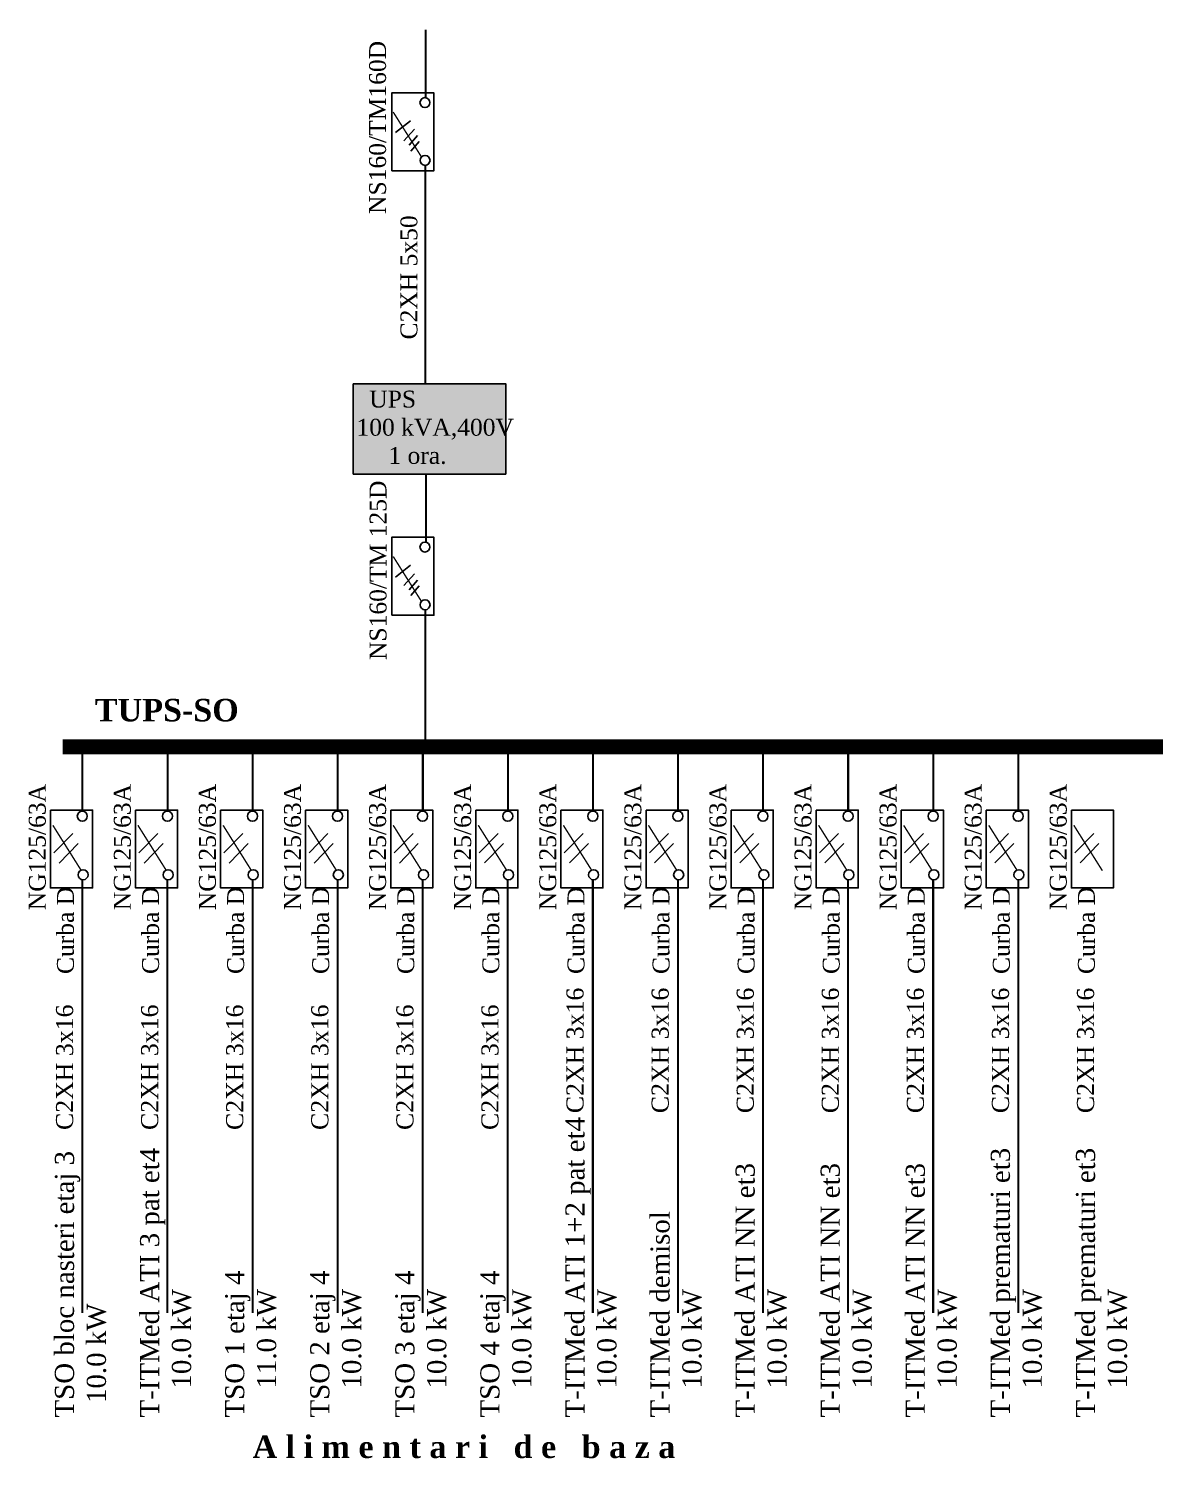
# Model space of a CAD drawing. Extents: x -12085 to 47, y -14993 to 123352.
# Drawn here: x -12085.25 to -12070.06, y -14992.9 to -14973.86 of the extents above; entities that cross this region are included whole.
import ezdxf

# ---------------------------------------------------------------- set-up
doc = ezdxf.new("R2010")
doc.units = 0
doc.header["$MEASUREMENT"] = 0
doc.linetypes.add('DASHED', pattern=[0.211667, 0.141111, -0.070556])
doc.linetypes.add('DOUBLE_DASHED', pattern=[1.093611, 0.529167, -0.211667, 0.141111, -0.211667])
doc.layers.add('Circuite', color=7, linetype='CONTINUOUS', lineweight=25)
doc.layers.add('circuite iluminat normal', color=7, linetype='CONTINUOUS')
doc.layers.add('ELECTRICAL', color=7, linetype='CONTINUOUS')

msp = doc.modelspace()

# ---------------------------------------------------------------- hatches: boundary and pattern name
at = {"layer": 'Circuite', "linetype": 'DASHED', "ltscale": 5, "true_color": 0xffe79e}
msp.add_hatch(color=41, dxfattribs=at).paths.add_polyline_path([(-12078.903, -14979.793), (-12078.903, -14978.591), (-12080.933, -14978.591), (-12080.933, -14979.793)])

# ---------------------------------------------------------------- linework, layer by layer
at = {"layer": 'Circuite', "linetype": 'Continuous', "ltscale": 5, "const_width": 0.2, "flags": 128}
msp.add_lwpolyline([(-12084.801, -14983.422), (-12070.16, -14983.422)], dxfattribs=at)
at = {"layer": 'circuite iluminat normal'}
for p, q in [((-12084.665, -14984.577), (-12084.917, -14984.836)), ((-12083.533, -14984.577), (-12083.785, -14984.836)), ((-12082.401, -14984.577), (-12082.653, -14984.836)), ((-12081.269, -14984.577), (-12081.521, -14984.836)), ((-12080.137, -14984.577), (-12080.389, -14984.836)), ((-12079.005, -14984.577), (-12079.257, -14984.836)), ((-12077.873, -14984.577), (-12078.125, -14984.836)), ((-12076.74, -14984.577), (-12076.993, -14984.836)), ((-12075.608, -14984.577), (-12075.861, -14984.836)), ((-12074.476, -14984.577), (-12074.728, -14984.836)), ((-12073.344, -14984.577), (-12073.596, -14984.836)), ((-12072.212, -14984.577), (-12072.464, -14984.836)), ((-12071.08, -14984.577), (-12071.332, -14984.836)), ((-12084.595, -14984.71), (-12084.847, -14984.97)), ((-12083.463, -14984.71), (-12083.715, -14984.97)), ((-12082.331, -14984.71), (-12082.583, -14984.97)), ((-12081.199, -14984.71), (-12081.451, -14984.97)), ((-12080.067, -14984.71), (-12080.319, -14984.97)), ((-12078.935, -14984.71), (-12079.187, -14984.969)), ((-12077.803, -14984.71), (-12078.055, -14984.969)), ((-12076.67, -14984.71), (-12076.923, -14984.969)), ((-12075.538, -14984.71), (-12075.79, -14984.969)), ((-12074.406, -14984.71), (-12074.658, -14984.969)), ((-12073.274, -14984.71), (-12073.526, -14984.969)), ((-12072.142, -14984.71), (-12072.394, -14984.969)), ((-12071.01, -14984.71), (-12071.262, -14984.969))]:
    msp.add_line(p, q, dxfattribs=at)
at = {"layer": 'ELECTRICAL', "linetype": 'Continuous'}
for p, q in [((-12080.173, -14975.09), (-12080.372, -14975.246)), ((-12080.119, -14975.203), (-12080.261, -14975.359)), ((-12080.076, -14975.288), (-12080.19, -14975.416)), ((-12080.054, -14975.365), (-12080.167, -14975.493)), ((-12080.173, -14981.006), (-12080.372, -14981.163)), ((-12080.119, -14981.119), (-12080.261, -14981.276)), ((-12080.076, -14981.205), (-12080.19, -14981.333)), ((-12080.054, -14981.281), (-12080.167, -14981.409))]:
    msp.add_line(p, q, dxfattribs=at)
at = {"layer": 'ELECTRICAL', "linetype": 'Continuous', "flags": 128}
for points, const_width in [([(-12079.97, -14973.876), (-12079.97, -14974.781)], 0.027), ([(-12079.97, -14973.876), (-12079.97, -14974.781)], 0.027), ([(-12080.025, -14975.571), (-12080.401, -14974.974)], 0.018), ([(-12080.025, -14975.571), (-12080.401, -14974.974)], 0.018), ([(-12079.972, -14975.682), (-12079.972, -14978.591)], 0.027), ([(-12079.965, -14979.793), (-12079.965, -14980.698)], 0.027), ([(-12079.965, -14979.793), (-12079.965, -14980.698)], 0.027), ([(-12080.025, -14981.488), (-12080.401, -14980.89)], 0.018), ([(-12080.025, -14981.488), (-12080.401, -14980.89)], 0.018), ([(-12079.972, -14981.599), (-12079.972, -14983.422)], 0.027), ([(-12084.536, -14983.425), (-12084.536, -14984.28)], 0.0273), ([(-12084.536, -14983.425), (-12084.536, -14984.28)], 0.0273), ([(-12084.536, -14983.425), (-12084.536, -14984.28)], 0.0273), ([(-12083.404, -14983.425), (-12083.404, -14984.28)], 0.0273), ([(-12083.404, -14983.425), (-12083.404, -14984.28)], 0.0273), ([(-12083.404, -14983.425), (-12083.404, -14984.28)], 0.0273), ([(-12082.271, -14983.425), (-12082.271, -14984.28)], 0.0273), ([(-12082.271, -14983.425), (-12082.271, -14984.28)], 0.0273), ([(-12082.271, -14983.425), (-12082.271, -14984.28)], 0.0273), ([(-12081.139, -14983.424), (-12081.139, -14984.28)], 0.0273), ([(-12081.139, -14983.424), (-12081.139, -14984.28)], 0.0273), ([(-12081.139, -14983.424), (-12081.139, -14984.28)], 0.0273), ([(-12080.007, -14983.424), (-12080.007, -14984.28)], 0.0273), ([(-12080.007, -14983.424), (-12080.007, -14984.28)], 0.0273), ([(-12080.007, -14983.424), (-12080.007, -14984.28)], 0.0273), ([(-12078.875, -14983.424), (-12078.875, -14984.28)], 0.0273), ([(-12078.875, -14983.424), (-12078.875, -14984.28)], 0.0273), ([(-12078.875, -14983.424), (-12078.875, -14984.28)], 0.0273), ([(-12077.743, -14983.424), (-12077.743, -14984.28)], 0.0273), ([(-12077.743, -14983.424), (-12077.743, -14984.28)], 0.0273), ([(-12077.743, -14983.424), (-12077.743, -14984.28)], 0.0273), ([(-12076.611, -14983.424), (-12076.611, -14984.28)], 0.0273), ([(-12076.611, -14983.424), (-12076.611, -14984.28)], 0.0273), ([(-12076.611, -14983.424), (-12076.611, -14984.28)], 0.0273), ([(-12075.479, -14983.424), (-12075.479, -14984.28)], 0.0273), ([(-12075.479, -14983.424), (-12075.479, -14984.28)], 0.0273), ([(-12075.479, -14983.424), (-12075.479, -14984.28)], 0.0273), ([(-12074.347, -14983.424), (-12074.347, -14984.28)], 0.0273), ([(-12074.347, -14983.424), (-12074.347, -14984.28)], 0.0273), ([(-12074.347, -14983.424), (-12074.347, -14984.28)], 0.0273), ([(-12073.215, -14983.424), (-12073.215, -14984.28)], 0.0273), ([(-12073.215, -14983.424), (-12073.215, -14984.28)], 0.0273), ([(-12073.215, -14983.424), (-12073.215, -14984.28)], 0.0273), ([(-12072.083, -14983.424), (-12072.083, -14984.28)], 0.0273), ([(-12072.083, -14983.424), (-12072.083, -14984.28)], 0.0273), ([(-12072.083, -14983.424), (-12072.083, -14984.28)], 0.0273), ([(-12084.55, -14985.073), (-12084.93, -14984.468)], 0.0182), ([(-12084.55, -14985.073), (-12084.93, -14984.468)], 0.0182), ([(-12083.418, -14985.073), (-12083.798, -14984.468)], 0.0182), ([(-12083.418, -14985.073), (-12083.798, -14984.468)], 0.0182), ([(-12082.286, -14985.073), (-12082.665, -14984.468)], 0.0182), ([(-12082.286, -14985.073), (-12082.665, -14984.468)], 0.0182), ([(-12081.154, -14985.073), (-12081.533, -14984.468)], 0.0182), ([(-12081.154, -14985.073), (-12081.533, -14984.468)], 0.0182), ([(-12080.021, -14985.073), (-12080.401, -14984.468)], 0.0182), ([(-12080.021, -14985.073), (-12080.401, -14984.468)], 0.0182), ([(-12078.889, -14985.072), (-12079.269, -14984.468)], 0.0182), ([(-12078.889, -14985.072), (-12079.269, -14984.468)], 0.0182), ([(-12077.757, -14985.072), (-12078.137, -14984.468)], 0.0182), ([(-12077.757, -14985.072), (-12078.137, -14984.468)], 0.0182), ([(-12076.625, -14985.072), (-12077.005, -14984.468)], 0.0182), ([(-12076.625, -14985.072), (-12077.005, -14984.468)], 0.0182), ([(-12075.493, -14985.072), (-12075.873, -14984.468)], 0.0182), ([(-12075.493, -14985.072), (-12075.873, -14984.468)], 0.0182), ([(-12074.361, -14985.072), (-12074.741, -14984.468)], 0.0182), ([(-12074.361, -14985.072), (-12074.741, -14984.468)], 0.0182), ([(-12073.229, -14985.072), (-12073.609, -14984.468)], 0.0182), ([(-12073.229, -14985.072), (-12073.609, -14984.468)], 0.0182), ([(-12072.097, -14985.072), (-12072.477, -14984.468)], 0.0182), ([(-12072.097, -14985.072), (-12072.477, -14984.468)], 0.0182), ([(-12070.965, -14985.072), (-12071.345, -14984.468)], 0.0182), ([(-12070.965, -14985.072), (-12071.345, -14984.468)], 0.0182), ([(-12084.537, -14985.184), (-12084.537, -14990.962)], 0.0273), ([(-12083.405, -14985.184), (-12083.405, -14990.962)], 0.0273), ([(-12082.273, -14985.184), (-12082.273, -14990.962)], 0.0273), ([(-12081.141, -14985.184), (-12081.141, -14990.962)], 0.0273), ([(-12080.009, -14985.184), (-12080.009, -14990.962)], 0.0273), ([(-12078.877, -14985.184), (-12078.877, -14990.962)], 0.0273), ([(-12077.745, -14985.184), (-12077.745, -14990.962)], 0.0273), ([(-12076.613, -14985.184), (-12076.613, -14990.962)], 0.0273), ([(-12075.481, -14985.184), (-12075.481, -14990.962)], 0.0273), ([(-12074.349, -14985.184), (-12074.349, -14990.962)], 0.0273), ([(-12073.216, -14985.184), (-12073.216, -14990.962)], 0.0273), ([(-12072.084, -14985.184), (-12072.084, -14990.962)], 0.0273)]:
    msp.add_lwpolyline(points, dxfattribs=dict(at, const_width=const_width))
at = {"layer": 'ELECTRICAL', "linetype": 'Continuous'}
for points in [[(-12080.42, -14975.754), (-12080.42, -14974.718), (-12079.86, -14974.718), (-12079.86, -14975.754)], [(-12080.933, -14978.591), (-12078.903, -14978.591), (-12078.903, -14979.793), (-12080.933, -14979.793)], [(-12080.42, -14981.671), (-12080.42, -14980.634), (-12079.86, -14980.634), (-12079.86, -14981.671)], [(-12084.962, -14984.266), (-12084.962, -14985.302), (-12084.402, -14985.302), (-12084.402, -14984.266)], [(-12083.83, -14984.266), (-12083.83, -14985.302), (-12083.27, -14985.302), (-12083.27, -14984.266)], [(-12082.698, -14984.266), (-12082.698, -14985.302), (-12082.138, -14985.302), (-12082.138, -14984.266)], [(-12081.566, -14984.266), (-12081.566, -14985.302), (-12081.006, -14985.302), (-12081.006, -14984.266)], [(-12080.434, -14984.266), (-12080.434, -14985.302), (-12079.874, -14985.302), (-12079.874, -14984.266)], [(-12079.302, -14984.266), (-12079.302, -14985.302), (-12078.742, -14985.302), (-12078.742, -14984.266)], [(-12078.17, -14984.266), (-12078.17, -14985.302), (-12077.61, -14985.302), (-12077.61, -14984.266)], [(-12077.037, -14984.266), (-12077.037, -14985.302), (-12076.477, -14985.302), (-12076.477, -14984.266)], [(-12075.905, -14984.266), (-12075.905, -14985.302), (-12075.345, -14985.302), (-12075.345, -14984.266)], [(-12074.773, -14984.266), (-12074.773, -14985.302), (-12074.213, -14985.302), (-12074.213, -14984.266)], [(-12073.641, -14984.266), (-12073.641, -14985.302), (-12073.081, -14985.302), (-12073.081, -14984.266)], [(-12072.509, -14984.266), (-12072.509, -14985.302), (-12071.949, -14985.302), (-12071.949, -14984.266)], [(-12071.377, -14984.266), (-12071.377, -14985.302), (-12070.817, -14985.302), (-12070.817, -14984.266)]]:
    msp.add_lwpolyline(points, close=True, dxfattribs=at)
for centre, radius in [((-12079.979, -14974.848), 0.0662), ((-12079.977, -14975.617), 0.0662), ((-12079.979, -14980.764), 0.0662), ((-12079.977, -14981.533), 0.0662), ((-12084.538, -14984.346), 0.0669), ((-12084.538, -14984.347), 0.0669), ((-12083.406, -14984.346), 0.0669), ((-12083.406, -14984.347), 0.0669), ((-12082.274, -14984.346), 0.0669), ((-12082.274, -14984.347), 0.0669), ((-12081.142, -14984.346), 0.0669), ((-12081.142, -14984.347), 0.0669), ((-12080.01, -14984.346), 0.0669), ((-12080.01, -14984.347), 0.0669), ((-12078.877, -14984.346), 0.0669), ((-12078.877, -14984.347), 0.0669), ((-12077.745, -14984.346), 0.0669), ((-12077.745, -14984.347), 0.0669), ((-12076.613, -14984.346), 0.0669), ((-12076.613, -14984.347), 0.0669), ((-12075.481, -14984.346), 0.0669), ((-12075.481, -14984.347), 0.0669), ((-12074.349, -14984.346), 0.0669), ((-12074.349, -14984.347), 0.0669), ((-12073.217, -14984.346), 0.0669), ((-12073.217, -14984.347), 0.0669), ((-12072.085, -14984.346), 0.0669), ((-12072.085, -14984.347), 0.0669), ((-12084.528, -14985.126), 0.0669), ((-12083.396, -14985.126), 0.0669), ((-12082.264, -14985.126), 0.0669), ((-12081.131, -14985.126), 0.0669), ((-12079.999, -14985.126), 0.0669), ((-12078.867, -14985.126), 0.0669), ((-12077.735, -14985.126), 0.0669), ((-12076.603, -14985.126), 0.0669), ((-12075.471, -14985.126), 0.0669), ((-12074.339, -14985.126), 0.0669), ((-12073.207, -14985.126), 0.0669), ((-12072.075, -14985.126), 0.0669)]:
    msp.add_circle(centre, radius, dxfattribs=at)

# ---------------------------------------------------------------- texts
at = {"layer": 'ELECTRICAL', "linetype": 'Continuous', "char_height": 0.225, "width": 62.98872, "attachment_point": 1, "rotation": 90}
for s, insert in [('{\\fTimes New Roman|b0|i0|c0|p18;NS160/TM160D}', (-12080.722, -14976.33)), ('{\\fTimes New Roman|b0|i0|c0|p18;NS160/TM 125D}', (-12080.715, -14982.268)), ('{\\fTimes New Roman|b0|i0|c0|p18;          NG125/63A\\PCurba D}', (-12085.25, -14986.448)), ('{\\fTimes New Roman|b0|i0|c0|p18;          NG125/63A\\PCurba D}', (-12084.118, -14986.448)), ('{\\fTimes New Roman|b0|i0|c0|p18;          NG125/63A\\PCurba D}', (-12082.986, -14986.448)), ('{\\fTimes New Roman|b0|i0|c0|p18;          NG125/63A\\PCurba D}', (-12081.854, -14986.448)), ('{\\fTimes New Roman|b0|i0|c0|p18;          NG125/63A\\PCurba D}', (-12080.722, -14986.448)), ('{\\fTimes New Roman|b0|i0|c0|p18;          NG125/63A\\PCurba D}', (-12079.59, -14986.448)), ('{\\fTimes New Roman|b0|i0|c0|p18;          NG125/63A\\PCurba D}', (-12078.457, -14986.448)), ('{\\fTimes New Roman|b0|i0|c0|p18;          NG125/63A\\PCurba D}', (-12077.325, -14986.448)), ('{\\fTimes New Roman|b0|i0|c0|p18;          NG125/63A\\PCurba D}', (-12076.193, -14986.448)), ('{\\fTimes New Roman|b0|i0|c0|p18;          NG125/63A\\PCurba D}', (-12075.061, -14986.448)), ('{\\fTimes New Roman|b0|i0|c0|p18;          NG125/63A\\PCurba D}', (-12073.929, -14986.448)), ('{\\fTimes New Roman|b0|i0|c0|p18;          NG125/63A\\PCurba D}', (-12072.797, -14986.448)), ('{\\fTimes New Roman|b0|i0|c0|p18;          NG125/63A\\PCurba D}', (-12071.665, -14986.448))]:
    msp.add_mtext(s, dxfattribs=dict(at, insert=insert))
at = {"layer": 'ELECTRICAL', "linetype": 'DOUBLE_DASHED', "attachment_point": 1, "rotation": 90}
for s, insert, char_height, width in [('{\\fTimes New Roman|b0|i0|c0|p18;C2XH 5x50}', (-12080.305, -14978.001), 0.22501, 5.01036), ('{\\fTimes New Roman|b0|i0|c0|p18;C2XH 3x16}', (-12078.096, -14988.3), 0.22748, 5.06517), ('{\\fTimes New Roman|b0|i0|c0|p18;C2XH 3x16}', (-12076.963, -14988.3), 0.22748, 5.06517), ('{\\fTimes New Roman|b0|i0|c0|p18;C2XH 3x16}', (-12075.831, -14988.3), 0.22748, 5.06517), ('{\\fTimes New Roman|b0|i0|c0|p18;C2XH 3x16}', (-12074.699, -14988.3), 0.22748, 5.06517), ('{\\fTimes New Roman|b0|i0|c0|p18;C2XH 3x16}', (-12073.567, -14988.3), 0.22748, 5.06517), ('{\\fTimes New Roman|b0|i0|c0|p18;C2XH 3x16}', (-12072.435, -14988.3), 0.22748, 5.06517), ('{\\fTimes New Roman|b0|i0|c0|p18;C2XH 3x16}', (-12071.303, -14988.3), 0.22748, 5.06517), ('{\\fTimes New Roman|b0|i0|c0|p18;C2XH 3x16}', (-12084.888, -14988.524), 0.22748, 5.06517), ('{\\fTimes New Roman|b0|i0|c0|p18;C2XH 3x16}', (-12083.756, -14988.524), 0.22748, 5.06517), ('{\\fTimes New Roman|b0|i0|c0|p18;C2XH 3x16}', (-12082.624, -14988.524), 0.22748, 5.06517), ('{\\fTimes New Roman|b0|i0|c0|p18;C2XH 3x16}', (-12081.492, -14988.524), 0.22748, 5.06517), ('{\\fTimes New Roman|b0|i0|c0|p18;C2XH 3x16}', (-12080.36, -14988.524), 0.22748, 5.06517), ('{\\fTimes New Roman|b0|i0|c0|p18;C2XH 3x16}', (-12079.228, -14988.524), 0.22748, 5.06517), ('{\\fTimes New Roman|b0|i0|c0|p18;          T-ITMed ATI 1+2 pat et4\\P              10.0 kW}', (-12078.11, -14993.313), 0.25477, 15.39932), ('{\\fTimes New Roman|b0|i0|c0|p18;          TSO bloc nasteri etaj 3  \\P            10.0 kW}', (-12084.903, -14993.313), 0.25477, 15.39932), ('{\\fTimes New Roman|b0|i0|c0|p18;          T-ITMed ATI 3 pat et4\\P              10.0 kW}', (-12083.77, -14993.313), 0.25477, 15.39932), ('{\\fTimes New Roman|b0|i0|c0|p18;          T-ITMed prematuri et3\\P              10.0 kW}', (-12072.45, -14993.313), 0.25477, 15.39932), ('{\\fTimes New Roman|b0|i0|c0|p18;          T-ITMed prematuri et3\\P              10.0 kW}', (-12071.317, -14993.313), 0.25477, 15.39932), ('{\\fTimes New Roman|b0|i0|c0|p18;          T-ITMed ATI NN et3\\P              10.0 kW}', (-12075.846, -14993.313), 0.25477, 15.39932), ('{\\fTimes New Roman|b0|i0|c0|p18;          T-ITMed ATI NN et3\\P              10.0 kW}', (-12074.714, -14993.313), 0.25477, 15.39932), ('{\\fTimes New Roman|b0|i0|c0|p18;          T-ITMed ATI NN et3\\P              10.0 kW}', (-12073.582, -14993.313), 0.25477, 15.39932), ('{\\fTimes New Roman|b0|i0|c0|p18;          T-ITMed demisol\\P              10.0 kW}', (-12076.978, -14993.313), 0.25477, 15.39932), ('{\\fTimes New Roman|b0|i0|c0|p18;          TSO 1 etaj 4\\P              11.0 kW}', (-12082.638, -14993.313), 0.25477, 15.39932), ('{\\fTimes New Roman|b0|i0|c0|p18;          TSO 2 etaj 4\\P              10.0 kW}', (-12081.506, -14993.313), 0.25477, 15.39932), ('{\\fTimes New Roman|b0|i0|c0|p18;          TSO 3 etaj 4\\P              10.0 kW}', (-12080.374, -14993.313), 0.25477, 15.39932), ('{\\fTimes New Roman|b0|i0|c0|p18;          TSO 4 etaj 4\\P              10.0 kW}', (-12079.242, -14993.313), 0.25477, 15.39932)]:
    msp.add_mtext(s, dxfattribs=dict(at, insert=insert, char_height=char_height, width=width))
at = {"layer": 'ELECTRICAL', "linetype": 'Continuous', "attachment_point": 1}
for s, insert, char_height, width in [('{\\fTimes New Roman|b0|i0|c0|p18;  UPS\\P100 kVA,400V\\P     1 ora.}', (-12080.89, -14978.682), 0.22501, 2.52485), ('{\\fTimes New Roman|b1|i0|c0|p18;\\C7;TUPS-SO}', (-12084.37, -14982.785), 0.3, 6.40415)]:
    msp.add_mtext(s, dxfattribs=dict(at, insert=insert, char_height=char_height, width=width))
at = {"layer": 'ELECTRICAL', "linetype": 'DOUBLE_DASHED', "insert": (-12082.273, -14992.591), "char_height": 0.3, "width": 15.39932, "attachment_point": 1}
msp.add_mtext('{\\fTimes New Roman|b1|i0|c0|p18;A l i m e n t a r i   d e   b a z a}', dxfattribs=at)

doc.saveas('drawing.dxf')
